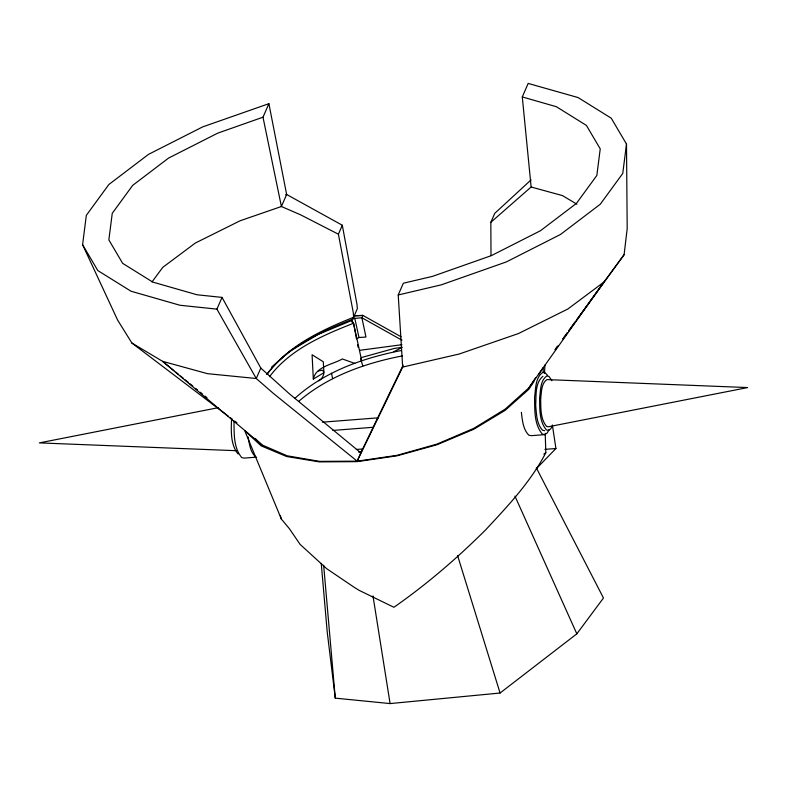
<?xml version="1.0" encoding="UTF-8"?>
<svg xmlns="http://www.w3.org/2000/svg" width="787" height="787" viewBox="0 0 787 787"><rect width="100%" height="100%" fill="white"/><g stroke="black" fill="none" stroke-linecap="round" stroke-linejoin="round"><path stroke-width="1.18" d="M490.99 255.568L490.842 222.298L494.757 213.336L531.068 179.879M233.965 420.878C234.211 433.155 233.345 447.646 241.737 457.581L244.177 458.113L256.592 457.149M544.476 373.481L544.958 365.011M313.324 379.078L312.085 354.73L323.329 361.804L323.89 372.713L313.324 379.078C315.794 366.417 333.009 364.46 342.335 358.951L354.848 363.427M231.565 418.576C231.142 430.371 230.247 444.321 238.048 454.01M568.735 330.963L624.101 254.713L627.19 228.643L626.501 144.09L611.263 118.207L578.061 97.549L528.185 83.422L522.283 96.939L531.136 187.001L490.842 222.298M228.21 416.107L131.901 343.053L117.627 320.102L82.586 244.688L86.334 215.343L108.832 184.532L148.527 154.35L202.731 126.864L268.888 103.677L286.645 194.487L281.402 206.509L240.094 220.783L195.402 242.996L162.771 267.344L152.009 281.923M626.501 144.09L622.753 173.435L600.255 204.246L560.551 234.428L506.356 261.914L441.34 284.825L398.222 294.968L402.678 367.076L357.17 461.172L319.65 461.359L287.176 455.801L261.953 444.901L162.565 361.331L131.901 343.053M267.255 373.992C288.131 345.68 321.676 330.048 353.579 317.289L353.324 312.882L338.4 234.201L300.447 214.743L281.402 206.509L262.996 117.194L268.888 103.677M624.101 254.713L603.865 282.12L529.002 387.725L505.205 409.122L473.823 428.354L436.982 444.104L397.189 455.299L357.19 461.182L273.374 393.402L256.257 378.508L216.917 309.134L222.042 297.397L197.025 294.771L152.737 282.071L122.664 263.36L108.852 239.907L112.256 213.316L132.639 185.398L168.605 158.059L217.704 133.16L262.996 117.194M222.042 297.397L260.812 368.08L256.257 378.508L207.532 373.677L162.565 361.331L173.907 370.608M338.4 234.201L342.306 225.239L286.645 194.487L285.602 194.733M353.579 317.289L357.347 308.642L357.003 304.451L342.306 225.239M356.757 338.617L359.069 337.505L365.965 337.043L361.892 317.771L362.915 315.42L401.055 336.757M398.222 294.968L403.347 283.231L432.496 276.375L491.383 255.618L540.482 230.719L576.448 203.38L596.831 175.462L600.235 148.871L586.423 125.418L556.35 106.707L522.283 96.939M357.17 461.182L362.502 448.983L356.334 449.466M403.141 365.129L360.8 452.859L289.163 393.618L260.812 368.08M549.296 429.446L547.152 433.047L544.771 434.631L531.225 435.693M552.474 425.856L550.595 429.004L548.519 430.391L546.394 429.928C539.065 421.242 539.813 408.591 539.607 397.858C540.669 390.539 540.089 380.672 546.817 375.979L548.952 376.442L551.903 380.711M545.214 433.293L545.824 452.722C530.674 481.939 507.93 505.933 485.668 529.828C457.257 558.101 426.8 584.338 393.913 607.279L358.872 590.22L354.052 587.2L326.713 568.696L300.044 544.329L289.419 528.716L281.362 519.076L244.737 430.735L261.195 445.885L286.625 456.519L319.296 461.89L356.973 461.654L397.091 455.811L436.923 444.773L473.754 429.279L505.067 410.391L528.726 389.398L533.96 381.518M529.002 387.725L535.632 377.74M266.734 374.514C288.042 345.985 322.483 331.14 354.721 318.391L361.892 317.771L401.97 340.2M538.544 374.622L543.128 367.726L543.276 372.585M269.577 376.648C289.911 349.487 322.759 335.292 353.54 323.25L351.838 320.466L318.105 334.445L289.478 351.455L271.495 367.195M557.206 346.742L555.061 349.723L557.953 345.818M562.951 338.784L567.26 332.822M568.696 330.835L575.149 321.883M576.586 319.896L603.865 282.12L567.85 309.006L518.515 333.521L459.215 354.012L402.678 367.076M562.99 338.892L567.299 332.95M321.244 563.344L327.215 631.922L335.282 698.148L390.096 703.578L500.07 693.022L576.832 633.84L603.472 598.002L536.39 467.98M536.291 468.757L555.927 448.501L552.366 424.99M294.81 398.419C324.077 371.759 363.102 357.908 401.419 350.49M298.716 401.36C327.677 376.314 365.404 363.033 402.56 355.872M543.807 454.099L545.824 452.722M542.951 376.275C534.786 382.944 536.311 395.723 535.681 405.266C536.488 413.716 536.429 423.622 542.518 430.223L544.653 430.696M393.844 351.661L400.337 348.356M318.361 370.962L322.168 370.165L323.644 371.553L323.782 374.1L322.522 377.13A14.569 11.736 79.6 0 1 318.863 380.819M361.282 357.583L394.307 348.444L402.324 347.283M218.186 407.705L39.35 442.894L236.395 450.705M359.866 350.294L401.931 344.706M322.444 422.176L378.596 417.799M332.901 430.43L373.245 427.272M544.919 449.367L555.927 448.501M358.734 452.181L361.105 452.171M216.917 309.134L179.918 305.248L131.026 291.229L97.824 270.571L82.586 244.688M352.448 317.771L354.789 318.253L359.01 337.643M544.771 434.631L542.341 434.099C533.95 424.163 534.806 409.673 534.57 397.396C535.78 389.014 535.121 377.721 542.823 372.34L545.263 372.871L547.604 375.497M530.418 435.516L528.785 435.162C522.981 429.19 522.342 420.15 521.368 412.29M531.136 187.001L562.469 195.599L576.871 204.177M230.158 417.582L232.106 419.058M235.028 421.271L236.966 422.757M175.796 372.153L178.629 374.474M180.518 376.019L183.351 378.34M185.24 379.895L188.083 382.207M189.972 383.761L192.805 386.083M195.638 388.394L197.527 389.949M200.36 392.27L202.259 393.815M205.092 396.136L206.981 397.681M255.126 438.369L261.953 444.901M255.283 456.519C250.118 451.472 249.331 443.76 248.18 436.982M360.623 358.793L362.807 365.945M514.954 496.125L576.832 633.84M457.611 555.632L500.07 693.022M280.329 515.662L281.362 519.076M351.838 320.466L352.36 322.808M361.676 360.564L353.54 323.25L356.481 338.784M331.484 373.225L332.626 378.606M357.613 344.765L358.065 347.156M372.989 595.936L390.096 703.578M323.654 565.282L335.282 698.148M540.679 398.566C540.866 407.863 540.216 418.841 546.562 426.367L548.411 426.77L747.65 387.568L546.935 379.6C541.102 383.672 541.604 392.221 540.679 398.566M362.915 315.42L354.209 315.823L362.915 315.42"/></g></svg>
